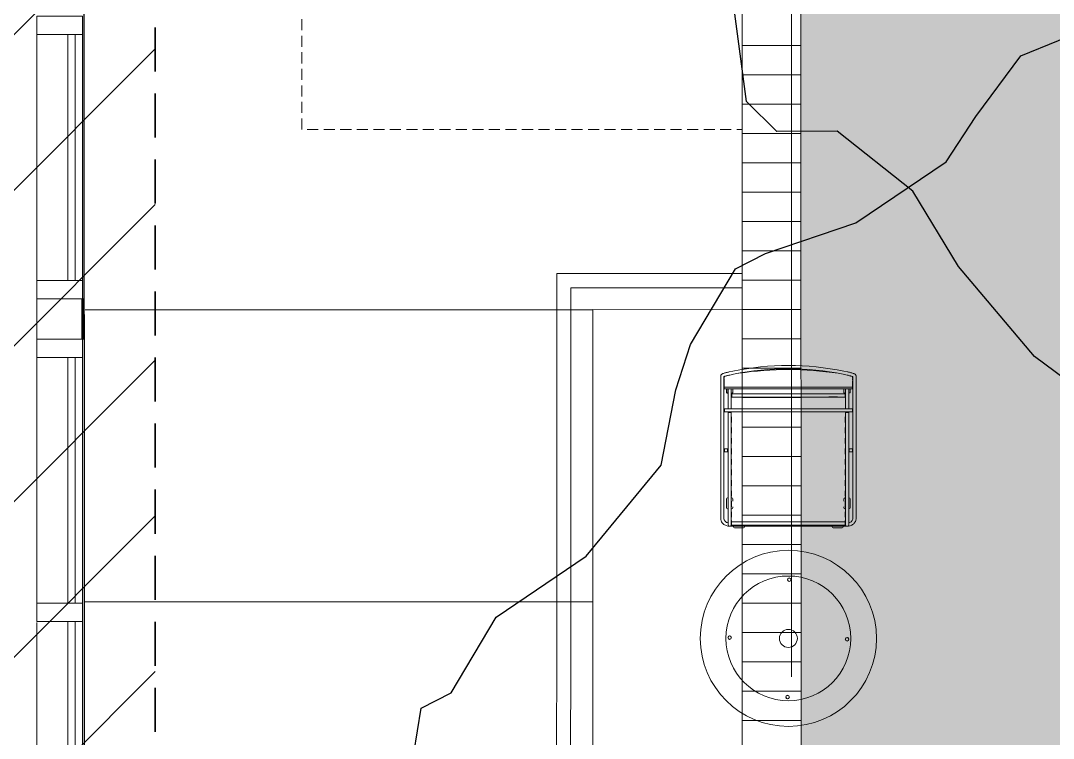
# Model space of a CAD drawing. Header units: inches. Extents: x 3268 to 7018, y 976 to 6708.
# Drawn here: x 6034.4 to 6175.1, y 4582 to 4679.8 of the extents above; entities that cross this region are included whole.
import ezdxf

# ---------------------------------------------------------------- set-up
doc = ezdxf.new("R2010")
doc.units = ezdxf.units.IN
doc.header["$MEASUREMENT"] = 0
for name, pattern in [('IMPORT-DASHED _2_', [8.999999999999996, 5.999999999999998, -2.999999999999999]), ('IMPORT-DASHED2', [4.499999999999999, 2.999999999999999, -1.5]), ('IMPORT-DASHED4', [2.25, 1.5, -0.7499999999999998])]:
    doc.linetypes.add(name, pattern=pattern)
for name, color, linetype, lineweight in [('0-landscaping', 1, 'Continuous', 25), ('A-DETL-GENF', 92, 'Continuous', 9), ('A-GLAZ-CURT', 52, 'Continuous', 9), ('A-GLAZ-CWMG', 51, 'Continuous', 9), ('C-BLDG', 3, 'Continuous', 25), ('C-ESMT-STBK', 4, 'IMPORT-DASHED _2_', 35), ('C-SITE-HRAL', 10, 'Continuous', 15), ('L-DROPOFF STUDIES', 2, 'Continuous', 15), ('L-PVMT-BRCK-HATC', 252, 'Continuous', 15), ('L-PVMT-CONC-HATC', 252, 'Continuous', 15), ('L-SITE-ESMT-SGHT-TRIA', 10, 'IMPORT-DASHED2', 15), ('L-SITE-FURN', 2, 'Continuous', 15), ('L-SITE-STEP', 2, 'Continuous', 15), ('site_dwg', 8, 'Continuous', 9)]:
    doc.layers.add(name, color=color, linetype=linetype, lineweight=lineweight)

# ---------------------------------------------------------------- blocks, each defined once
blk = doc.blocks.new('System Panel - GLA-01 - Insulated Glass - Clear-7885789-Overall Retail Plan Opt 2')
at = {"layer": 'A-GLAZ-CURT'}
for p, q in [((16.74999999999909, -0.9999999999990904), (-16.74999999999909, -0.9999999999990904)), ((-16.74999999999909, -0.9999999999990904), (-16.74999999999909, -1.999999999999545)), ((16.74999999999909, -1.999999999999545), (16.74999999999909, -0.9999999999990904)), ((-16.74999999999909, -1.999999999999545), (16.74999999999909, -1.999999999999545))]:
    blk.add_line(p, q, dxfattribs=at)
blk = doc.blocks.new('Rectangular Mullion - 2_5_ x 6_ rectangular-7829085-Overall Retail Plan Opt 2')
at = {"layer": 'A-GLAZ-CWMG'}
for p, q in [((-1.250000000000909, 3), (1.250000000000909, 3)), ((-1.250000000000909, -2.999999999966936), (-1.250000000000909, 3)), ((1.250000000000909, 3), (1.250000000000909, -2.999999999966936)), ((-1.250000000000909, -3.250000000000454), (-1.250000000000909, -2.999999999966936)), ((1.250000000000909, -3.250000000000454), (-1.250000000000909, -3.250000000000454)), ((1.250000000000909, -2.999999999966936), (1.250000000000909, -3.250000000000454))]:
    blk.add_line(p, q, dxfattribs=at)
blk = doc.blocks.new('System Panel - Slab Edge Cover-9460354-Overall Retail Plan Opt 2')
at = {"layer": 'A-GLAZ-CURT'}
for p, q in [((2.750000000000909, -2.875000000000454), (-2.750000000000909, -2.875000000000454)), ((-2.750000000000909, -2.875000000000454), (-2.750000000000909, -3.124999999999545)), ((-2.750000000000909, -3.124999999999545), (2.750000000000909, -3.124999999999545)), ((2.750000000000909, -3.124999999999545), (2.750000000000909, -2.875000000000454))]:
    blk.add_line(p, q, dxfattribs=at)
blk = doc.blocks.new('Rectangular Mullion - 2_5_ x 6_ rectangular-V109-Overall Retail Plan Opt 2')
at = {"layer": 'A-GLAZ-CWMG'}
for p, q in [((-1.250000000000909, 3), (1.250000000000909, 3)), ((-1.250000000000909, -2.999999999968217), (-1.250000000000909, 3)), ((1.250000000000909, 3), (1.250000000000909, -2.999999999968217)), ((-1.250000000000909, -3.250000000000454), (-1.250000000000909, -2.999999999968217)), ((1.250000000000909, -3.250000000000454), (-1.250000000000909, -3.250000000000454)), ((1.250000000000909, -2.999999999968217), (1.250000000000909, -3.250000000000454))]:
    blk.add_line(p, q, dxfattribs=at)
blk = doc.blocks.new('Rectangular Mullion - 2_5_ x 6_ rectangular-7885454-Overall Retail Plan Opt 2')
at = {"layer": 'A-GLAZ-CWMG'}
for p, q in [((6004.876172864578, 2133.898582565583), (6004.876172864578, 2100.398582565583)), ((6011.126172864578, 2133.898582565583), (6011.126172864578, 2100.398582565583))]:
    blk.add_line(p, q, dxfattribs=at)
blk = doc.blocks.new('Rectangular Mullion - 2_5_ x 6_ rectangular-7882911-Overall Retail Plan Opt 2')
at = {"layer": 'A-GLAZ-CWMG'}
for p, q in [((6004.876172864579, 2617.898582565575), (6004.876172864579, 2612.39858256558)), ((6011.126172864579, 2617.898582565575), (6011.126172864579, 2612.39858256558))]:
    blk.add_line(p, q, dxfattribs=at)
blk = doc.blocks.new('Rectangular Mullion - 2_5_ x 6_ rectangular-7883299-Overall Retail Plan Opt 2')
at = {"layer": 'A-GLAZ-CWMG'}
for p, q in [((6004.876172864578, 2089.898582565581), (6004.876172864579, 2056.398582565581)), ((6011.126172864578, 2089.898582565581), (6011.126172864579, 2056.398582565581))]:
    blk.add_line(p, q, dxfattribs=at)
blk = doc.blocks.new('Rectangular Mullion - 2_5_ x 6_ rectangular-V111-Overall Retail Plan Opt 2')
at = {"layer": 'A-GLAZ-CWMG'}
for p, q in [((6036.625343047516, 4597.780484577503), (6036.625343047516, 4564.398582565585)), ((6042.875343047516, 4597.898582565585), (6042.875343047516, 4564.398582565585))]:
    blk.add_line(p, q, dxfattribs=at)
blk = doc.blocks.new('Rectangular Mullion - 2_5_ x 6_ rectangular-V112-Overall Retail Plan Opt 2')
at = {"layer": 'A-GLAZ-CWMG'}
for p, q in [((-1.250000000000909, 3), (1.250000000000909, 3)), ((-1.250000000000909, -2.999999999968217), (-1.250000000000909, 3)), ((1.250000000000909, 3), (1.250000000000909, -2.999999999968217)), ((-1.250000000000909, -3.247730207722157), (-1.250000000000909, -2.999999999968217)), ((1.250000000000909, -3.250000000000454), (-1.250000000000909, -3.250000000000454)), ((1.250000000000909, -2.999999999968217), (1.250000000000909, -3.199681288455603))]:
    blk.add_line(p, q, dxfattribs=at)
blk = doc.blocks.new('site_dwg_dec1-V212-Overall Retail Plan Opt 2')
at = {"layer": '0-landscaping', "color": 213, "flags": 128}
blk.add_lwpolyline([(-55.46164372381616, 107.1177861229543), (-49.00267481756571, 112.394772213126), (-46.03880041719446, 111.6163731676814), (-38.42578059645847, 114.0545933585916), (-28.62915415534161, 112.7497124130231), (-18.05225993052943, 114.4095335631272), (-12.498209720543, 118.6562997094618), (-8.753996910396095, 120.8426259771252), (-1.140948729643867, 123.2808212633816), (1.822939583016989, 122.5024952453998), (9.80972862737684, 119.1371744186829), (19.60632671145697, 117.8323183823406), (24.38003850845461, 119.1143592194083), (31.0881679889427, 120.5223345599614), (38.04547195947844, 118.0613721970102)], dxfattribs=at)
blk = doc.blocks.new('site_dwg_dec1-V213-Overall Retail Plan Opt 2')
at = {"layer": '0-landscaping', "color": 213, "flags": 128}
blk.add_lwpolyline([(-112.2937946572899, -51.01856319714852), (-113.6970061503296, -44.31078655997907), (-113.4150734304339, -33.60813601533072), (-111.9789908119973, -25.74425305179238), (-113.5068532182984, -17.10199426285316), (-117.6248491627762, -13.48485254158504), (-117.8740236475194, -9.615914829065785), (-111.664257585881, -0.4699661230747551), (-108.9495437625906, 2.620645575183971), (-113.0675397062063, 6.237787295142424), (-116.2805885930347, 10.88512405573647), (-120.5231648285251, 16.43677114294632), (-121.0214998896835, 24.17471959924523), (-115.9658553720864, 36.15941098107077), (-110.91016858537, 48.14415048813907), (-113.0937468457077, 51.88722671996447), (-107.5397389064552, 56.13394474226742)], dxfattribs=at)
blk = doc.blocks.new('site_dwg_Parc Centre Table-12649362-Overall Retail Plan Opt 2')
at = {"layer": 'L-SITE-FURN', "color": 53}
for centre, radius in [((0, 0), 12.00000000000001), ((0, 0), 8.500000000000004), ((0, 0), 8.500000000000004), ((0, 7.999999998137354), 0.2500000000000009), ((0, 7.999999998137354), 0.2265650000000007), ((0, 7.999999998137354), 0.2265650000000007), ((-7.99999999674037, 0), 0.2500000000000009), ((-7.99999999674037, 0), 0.2265650000000008), ((-7.99999999674037, 0), 0.2265650000000008), ((0, 0), 1.225000000000002), ((0, 0), 1.225000000000002), ((8.000000003725289, 0), 0.2500000000000018), ((8.000000003725289, 0), 0.2265650000000008), ((8.000000003725289, 0), 0.2265650000000008), ((0, -8.00000000093132), 0.2500000000000002), ((0, -8.00000000093132), 0.2265650000000007), ((0, -8.00000000093132), 0.2265650000000007)]:
    blk.add_circle(centre, radius, dxfattribs=at)
blk = doc.blocks.new('site_dwg_Parc Centre Chair-12649363-Overall Retail Plan Opt 2')
at = {"layer": 'L-SITE-FURN', "color": 53}
for p, q in [((-5.15210960805416, 144.8600769862532), (2.092509403824806, 144.8600769862532)), ((-98.69507284456994, 100.0222348720108), (-98.69507284457539, 106.8864482268964)), ((-98.62499999999999, 106.8864482045174), (-98.62499999999999, 74.15337688475846)), ((-93.37499999999999, 74.15337686240672), (-93.37499999999999, 106.8864481821656)), ((93.30492715542458, 100.0222348720108), (93.30492715543004, 106.8864482268964)), ((93.37499999999999, 106.8864482045174), (93.37499999999999, 74.15337688475846)), ((98.62500004470347, 74.15337686240672), (98.62500004470347, 106.8864481821656)), ((105.0000000447035, 111.662467494607), (105.0000000447035, 109.5102025195956)), ((-98.94305960828568, 99.52610816809282), (-99.58202134067322, 99.52610816809828)), ((-98.62499999999999, 99.91365724056958), (-98.74374702572821, 99.96986766904591)), ((-98.73736099898814, 99.97681114822625), (-98.69814531505106, 100.0194497331977)), ((-93.26318013668059, 99.9582953006029), (-93.37499999999999, 99.91486450284718)), ((-93.05694039160515, 99.52610816809282), (-92.41779573256825, 99.52610816809828)), ((65.98043887317179, 93.33116814494132), (80.27772948145865, 93.33116814494132)), ((67.12500004470347, 98.7011681422591), (79.12499999999999, 98.7011681422591)), ((67.12499999999999, 98.64116813242434), (79.12499999999999, 98.64116813242434)), ((67.12500004470347, 93.39035830646752), (79.12499999999999, 93.39035830646752)), ((93.05694039170884, 99.52610819044456), (92.41797870402478, 99.52610819044456)), ((93.37500004470347, 99.91365724056958), (93.25625292956828, 99.96986766904591)), ((93.26263900101183, 99.97681114822625), (93.30185464024542, 100.0194497331977)), ((98.73681986331938, 99.9582953006029), (98.62500004470347, 99.91486450284718)), ((98.94305965309285, 99.52610816809282), (99.58220426744263, 99.52610816809828)), ((-98.94305960828568, -71.4738918319017), (-99.58220422263001, -71.4738918319017)), ((-93.28729726374148, -71.88685204088686), (-93.37500004470347, -71.86048860847949)), ((-92.41797865922307, -71.47389178720367), (-93.05694034690713, -71.47389178720367)), ((93.05694034701081, -71.47389183190715), (92.41779577737542, -71.47389183190715)), ((98.71270278096198, -71.88685204088686), (98.62500004470347, -71.86048863083123)), ((99.58202129607888, -71.4738918319017), (98.94305960839482, -71.47389183190715)), ((-98.94305960829114, -89.4738918319017), (-99.5820212959752, -89.4738918319017)), ((-98.73736095428465, -89.02318882942198), (-98.69814531505106, -88.9805502668023)), ((-93.26318013668059, -89.04170467704533), (-93.37499999999999, -89.08513549715279)), ((-93.05694034690713, -89.47389180954995), (-92.41779573256825, -89.47389180954995)), ((93.05694034701081, -89.4738918319017), (92.41797865932129, -89.47389183190715)), ((93.37499999999999, -89.0863427594304), (93.25625292956828, -89.03013233095406)), ((93.26263904571532, -89.02318882942198), (93.3018546849489, -88.9805502668023)), ((98.73681986331938, -89.04170467704533), (98.62499999999999, -89.08513549715279)), ((98.94305960838936, -89.47389180954995), (99.5822042227337, -89.47389180955541)), ((-92.9999999552965, -112.7088918238878), (-93.37500004470347, -112.7088918238878)), ((-92.99999999999999, -108.7986343055963), (-92.99999999999999, -110.5939706414938)), ((-72.0757029801607, -118.0712527781725), (-72.11834152042864, -118.0320371612906)), ((-72.01254902780055, -117.9588918238878), (-72.06875950098036, -118.0776388719678)), ((89.17429701983927, -118.0712528005242), (89.13165843486784, -118.0320371612906)), ((89.23745092749594, -117.9588918015361), (89.18124054372309, -118.0776388719678)), ((92.99999999999999, -108.7986343055963), (92.99999999999999, -110.5939706414938)), ((93.37500004470347, -112.7088918238878), (93.00000004470347, -112.7088918238878)), ((-89.62499999993996, -118.2769514545525), (-89.62499999994542, -118.9160960465342)), ((-71.62499999994542, -118.2769514545525), (-71.62499999994542, -118.9159131422366)), ((71.62500000005456, -118.2769514321953), (71.62500000005456, -118.9160960465397)), ((89.62500000005456, -118.2769514545525), (89.6250000000491, -118.9159131422311))]:
    blk.add_line(p, q, dxfattribs=at)
at = {"layer": 'L-SITE-FURN', "color": 53, "flags": 128}
for points in [[(-90.77290821075438, 135.6949124112725), (-96.91598054766654, 134.441541776061), (-97.62540552020072, 134.293740324676), (-98.96581909060477, 133.9975902736187), (-100.2815961241722, 133.68454901129), (-101.5584086626768, 133.3578752204776), (-102.7832608669996, 133.0206164494157), (-103.9443821758032, 132.6755243763327), (-105.031822130084, 132.3247087597847), (-106.0383843630552, 131.9689694568515), (-106.9613782614469, 131.6063085794449), (-107.8066007047891, 131.2279690951109), (-108.5996329039335, 130.8049394935369), (-109.2361529767513, 130.3756743147969), (-109.6307946592569, 130.0335115492344), (-109.9775705784559, 129.6441143229603), (-110.2702798247337, 129.1915848702192), (-110.4907820820808, 128.6668947413563), (-110.6099520921707, 128.0887343287468), (-110.625, 127.7944520786404), (-110.625, 126.8913959339261), (-110.625, -100.1555052325129), (-110.625, -105.2819801643491), (-110.5979951173067, -106.0539769381285), (-110.4342324882746, -107.3279463797808), (-110.1241589337587, -108.5789549276233), (-109.671241119504, -109.7949756905436), (-109.0798653960228, -110.9646636620164), (-108.3554540276527, -112.0769045501947), (-107.5046180337667, -113.1208061054349), (-106.5353038161993, -114.0857949480414), (-105.4568725973368, -114.9618038535118), (-104.2800748050213, -115.7395071163773), (-103.0169190913439, -116.4105496555567), (-101.6804651767015, -116.9677272588014), (-100.2845858037472, -117.4050975590944), (-98.84373584389685, -117.7180253639817), (-97.37275207042693, -117.9031810238957), (-95.99999999999999, -117.9588918238878), (95.99999999999999, -117.9588918238878), (96.83152838051318, -117.9384794086218), (98.31162124872206, -117.800260797143), (99.76960632205008, -117.5324468538165), (101.1900523155928, -117.1372865438461), (102.5581654161215, -116.618254892528), (103.8594558387995, -115.9801257401705), (105.079873457551, -115.2290366068482), (106.2059940397739, -114.3725502714515), (107.2252615839243, -113.4196849912405), (108.126282736659, -112.3808754757047), (108.8991392701864, -111.2678312882781), (109.5356658250093, -110.0932796001434), (110.0296290367842, -108.8706131950021), (110.3767636120319, -107.6135022640228), (110.5746630728245, -106.3355427011847), (110.625, -105.2819801643491), (110.625, -100.1555052101612), (110.625, 126.8913959339261), (110.625, 127.794452033937), (110.555055052042, 128.42689602077), (110.3836531788111, 128.9559211581945), (110.1397262960672, 129.4138657897711), (109.8445484787226, 129.8068649545312), (109.5015605092049, 130.1546652317047), (109.0853602588177, 130.4881428703665), (108.5178877115249, 130.8529877141118), (107.6336692124605, 131.3101347237825), (106.7893343567848, 131.6772288233041), (105.7856624275446, 132.0616309270262), (104.7213581353426, 132.4279967620969), (103.5898555219173, 132.7838106751442), (102.3942131996155, 133.1304897889495), (101.1427309513092, 133.4668527692556), (99.84646068513392, 133.7906147092581), (98.5180865228176, 134.099001891911), (97.24291299283503, 134.3741891160607), (96.91598054766654, 134.4415417537093), (90.77290821075438, 135.6949124112725)], [(-89.7233734577894, 130.5508890375495), (-95.86644574999808, 129.2975183576345), (-97.15536260604857, 129.0237716808915), (-98.40060125291346, 128.7383818700909), (-99.60634897649287, 128.4411700218916), (-100.7545000612736, 128.136981010437), (-101.8271318525076, 127.8311853781342), (-102.8065751194954, 127.5298225879669), (-103.6756195127964, 127.2398109063506), (-104.4181503206491, 126.9691722169518), (-105.0207438021898, 126.727079719305), (-105.4756573587656, 126.523363173008), (-105.7844910621643, 126.3672379106283), (-105.9598506242037, 126.2658505663276), (-106.0178630501032, 126.228071808815), (-106.0224640667438, 126.2241754308343)], [(-105.1528818905353, 126.6679064556956), (-105.0000000447035, 125.8977051749825), (-105.0000000447035, 124.6286621466279), (-105.375, 126.5178685113788)], [(-98.6249999552965, -112.3985994681716), (-98.86105611920355, -112.3507544249296), (-99.94338691234587, -112.0128419324756), (-100.9616946280002, -111.5727264806628), (-101.9005755186081, -111.0389902889728), (-102.7465601116419, -110.4215858951211), (-103.4883688688278, -109.7312699854374), (-104.1169538944959, -108.9789018854499), (-104.6252125203609, -108.1746968328953), (-105.0072815269232, -107.3276662006974), (-105.2574798613787, -106.4456964209676), (-105.3693927526474, -105.5368741750717), (-105.375, -105.2819801643491), (-105.375, -100.1555052325129), (-105.375, 126.6367470547557)], [(-105.2786941677332, 125.1379868611693), (-105.2786941677332, 123.5285604447126), (-105, 121.3318760097027), (-105, 122.9413024485111), (-105.2786941677332, 125.1379868611693), (-105.1053218543529, 125.1592614948749)], [(-105.1539507955313, 121.4348114132881), (-105.1539507955313, 119.4870695248246), (-105, 117.2955396920442), (-105, 119.2432815805077), (-105.1539507955313, 121.4348114132881), (-105.0142454355955, 121.4441595599055)], [(89.7233734577894, 130.5508890375495), (95.86644583940505, 129.2975183576345), (96.53336034715174, 129.1585735827684), (97.79303392767905, 128.8802593722939), (99.02480962872504, 128.587197907269), (100.2102909833193, 128.2839140519499), (101.3319184631109, 127.9752041772008), (102.3724771142006, 127.6663203164935), (103.3150615096092, 127.3631313443184), (104.1429642140865, 127.0724413096905), (104.8395122587681, 126.8025897592306), (105.3880303502083, 126.5645377412438), (105.7353404313326, 126.3935438767075), (105.9417048543691, 126.2771071046591), (106.0209283232689, 126.2253011092543), (106.0150128901005, 126.2303370013833)], [(105.375, 126.6064691618085), (105.375, -100.1555052325129), (105.375, -105.2819801643491), (105.3608205020428, -105.6872313916683), (105.2209383398294, -106.6131886616349), (104.9326789677143, -107.5213785097003), (104.5025500506163, -108.3923873528838), (103.9400898814201, -109.2112972363829), (103.2557150870561, -109.9664354100823), (102.460274040699, -110.6476757749915), (101.5654963105917, -111.2455129623413), (100.5844651311636, -111.7509766593575), (99.53182411193846, -112.1559558436274), (98.62499999999999, -112.3995553180575)], [(105.1526413410902, 126.6666944995522), (105, 125.8977051749825), (105, 124.6286621242761), (105.375, 126.5178685337305)], [(105.2786942124367, 125.1379869058728), (105.2786942124367, 123.5285604447126), (105.0000000447035, 121.3318760097027), (105.0000000447035, 122.9413024485111), (105.2786942124367, 125.1379869058728), (105.1053218543529, 125.1592614948749)], [(105.1539508402347, 121.4348114132881), (105.1539508402347, 119.4870695248246), (105, 117.295539714396), (105, 119.2432815805077), (105.1539508402347, 121.4348114132881), (105.014245480299, 121.4441595599055)], [(-104.9999999552965, 109.5102024972439), (-104.9999999552965, 106.8864482045174), (105, 106.8864482045174), (105, 109.5102025195956), (-104.9999999552965, 109.5102025195956), (-104.9999999552965, 111.6624675169587)], [(-101.1273621171713, 106.8864482268691), (-101.1273621171713, 101.0261081904173), (-101.1128357201815, 101.0261081904173)], [(-93.30492711067198, 106.8864482045174), (-93.30492711067198, 100.0223179534078), (-93.27454908192156, 99.97627249360083)], [(-90.88716427981852, 101.0261081904173), (-90.8726378828287, 101.0261081904173), (-90.8726378828287, 106.8864482045174)], [(90.8726378828287, 106.8864482268691), (90.8726378828287, 101.0261081904173), (90.887164324522, 101.0261081904173)], [(98.69507293403147, 106.8864482045174), (98.69507293403147, 100.0223179534078), (98.72545096278189, 99.97627249360083)], [(101.1128357648849, 101.026108212769), (101.1273621171713, 101.026108212769), (101.1273621171713, 106.8864482045174)], [(105, 112.4805505648255), (105.0612914711237, 114.6559335887432), (105.0612914711237, 116.9422218203544), (105.0000000447035, 114.7668388411403), (105.0000000447035, 112.4805505648255)], [(-99.58202134067322, 99.52610819044456), (-99.60030193621422, 99.526215098831), (-99.61808972055222, 99.52654107662782)], [(-98.62499999994542, 99.52610819045002), (-98.94305960828568, 99.52610819044456), (-98.93648721272801, 99.8146515414446), (-98.93118417257027, 100.0474669486557), (-98.89414197201584, 100.0464817062293), (-98.83367116743828, 100.0434581637655), (-98.7777718305042, 100.0389567464863), (-98.73293553287293, 100.0334674269234), (-98.70432592923497, 100.027593277422), (-98.69509412343358, 100.0219812915056)], [(-93.06881582736968, 100.0474669709802), (-93.06351278722285, 99.81465154141186), (-93.05694039165972, 99.52610816806553), (-93.37499999999999, 99.52610816806553)], [(80.2842925339937, 93.39116813242434), (92.62499999999999, 93.39116813242434), (92.62499999999999, 93.83476209640502), (92.62499999999999, 98.64116815477608), (-92.62499999999999, 98.64116815477608), (-92.62499999999999, 93.83476209640502), (-92.62499999999999, 93.39116815477608), (65.96570742130278, 93.39116815477608)], [(-92.4177957325628, 99.52610819044456), (-92.39969806367115, 99.52621509882555), (-92.38191023463513, 99.52654107662782)], [(65.9848535209894, 93.39554024487732), (66.21289944648741, 93.40234395861624), (66.62631310522555, 93.43257542699574), (67.12499999999999, 93.44903560727833), (79.12499999999999, 93.44903560727833)], [(92.41797870402478, 99.52610819044456), (92.39969806378029, 99.5262150764738), (92.3819102794423, 99.52654107662782)], [(93.3750000000491, 99.52610819045002), (93.05694039170884, 99.52610819044456), (93.06351278727742, 99.81465154143915), (93.06881582742425, 100.0474669486612), (93.10585802798413, 100.0464817062293), (93.16632883255623, 100.0434581637655), (93.22222816949578, 100.0389567464863), (93.26706446712159, 100.0334674269234), (93.29567411547394, 100.0275932774275), (93.3049058765664, 100.0219812915056)], [(98.9311841726303, 100.0474669262767), (98.93648725748061, 99.81465154141186), (98.94305965304373, 99.52610816806553), (98.62499999999999, 99.52610816806553)], [(99.58220426743172, 99.52610819044456), (99.60030193632336, 99.526215098831), (99.61808972066136, 99.52654107662782)], [(-98.62499999999999, 68.90337688475846), (-98.62499999999999, 68.17439402639864), (-98.62499999999999, -99.47116796672343), (-98.62499999999999, -115.3338918238878)], [(-98.62499999999999, 68.17439402639864), (-98.53555530309676, 68.21346965432166), (-98.27331666648386, 68.24988236278294), (-97.85615529119967, 68.28115066140889), (-97.31249999999999, 68.30514366924761), (-96.67939996719359, 68.3202262893319), (-95.9999999552965, 68.32537069916724), (-95.3205999881029, 68.3202262893319), (-94.68749999999999, 68.30514366924761), (-94.14384466409682, 68.28115063905715), (-93.72668328881262, 68.24988236278294), (-93.46444465219973, 68.2134696766734), (-93.37499999999999, 68.17439404875039)], [(-93.37499999999999, -115.3338918238878), (-93.37499999999999, -99.47116796672343), (-93.37499999999999, 68.17439404875039), (-93.37499999999999, 68.90337688475846)], [(93.37499999999999, 68.90337688475846), (93.37499999999999, 68.17439402639864), (93.37499999999999, -99.47116796672343), (93.37499999999999, -115.3338918238878)], [(93.37499999999999, 68.17439402639864), (93.46444469690321, 68.21346965432166), (93.7266833335161, 68.24988236278294), (94.1438447088003, 68.28115066140889), (94.68749999999999, 68.30514364689587), (95.32060003280638, 68.3202262893319), (95.99999999999999, 68.32537069916724), (96.67940001189707, 68.3202262893319), (97.31249999999999, 68.30514366924761), (97.85615529119967, 68.28115063905715), (98.27331666648386, 68.24988236278294), (98.53555530309676, 68.2134696766734), (98.62499999999999, 68.17439404875039)], [(98.62500004470347, -115.3338918238878), (98.62500004470347, -99.47116796672343), (98.62500004470347, 68.17439404875039), (98.62500004470347, 68.90337686240672)], [(-92.99999999999999, 60.77884586155414), (-92.99999999999999, 51.79374405741691), (-92.99999999999999, 51.6643354743719)], [(92.99999999999999, 60.77884588390588), (92.99999999999999, 51.79374403506517), (92.99999999999999, 51.66433545202016)], [(-92.99999999999999, 43.55740070343017), (-92.99999999999999, 34.5722988769412), (-92.99999999999999, 34.44289031624793)], [(92.99999999999999, 43.55740070343017), (92.99999999999999, 34.57229889929294), (92.99999999999999, 34.44289031624793)], [(-92.99999999999999, 26.33595556765794), (-92.99999999999999, 17.35085374116897), (-92.99999999999999, 17.22144515812397)], [(92.99999999999999, 26.33595556765794), (92.99999999999999, 17.35085371881723), (92.99999999999999, 17.22144515812397)], [(-92.99999999999999, 9.114510409533976), (-92.99999999999999, 0.1294085830450058), (-92.99999999999999, 0)], [(92.99999999999999, 9.114510409533976), (92.99999999999999, 0.1294085830450058), (92.99999999999999, -2.235174179077148e-08)], [(104.6100000143051, 3.641908206045627), (104.6100000143051, 8.891908206045626), (99.3600000143051, 8.891908206045626), (99.3600000143051, 3.641908183693885), (104.6100000143051, 3.641908183693885)], [(-92.9999999552965, -8.106934770941733), (-92.9999999552965, -17.09203657507896), (-92.9999999552965, -17.22144518047571)], [(93.00000004470347, -8.10693474858999), (93.00000004470347, -17.09203657507896), (93.00000004470347, -17.22144513577222)], [(-92.99999999999999, -25.32837990671396), (-92.99999999999999, -34.31348173320293), (-92.99999999999999, -34.44289031624793)], [(92.99999999999999, -25.32837990671396), (92.99999999999999, -34.31348175555467), (92.99999999999999, -34.44289031624793)], [(-92.99999999999999, -42.54982506483793), (-92.99999999999999, -51.53492686897516), (-92.99999999999999, -51.6643354743719)], [(93.00000004470347, -42.54982506483793), (93.00000004470347, -51.5349268913269), (93.00000004470347, -51.6643354743719)], [(-92.99999999999999, -59.7712702229619), (-92.99999999999999, -68.75637204945086), (-92.99999999999999, -68.88578061014412)], [(92.99999999999999, -59.7712702229619), (92.99999999999999, -68.75637204945086), (92.99999999999999, -68.88578061014412)], [(-101.1128357201815, -72.9738918095827), (-101.1273620724678, -72.9738918095827), (-101.1273620724678, -87.97389178723095), (-101.1128357201815, -87.97389178723095)], [(-99.58220422262455, -71.47389180954995), (-99.60030189151074, -71.4739987179364), (-99.61808972055222, -71.47432471809041)], [(-98.9311841726303, -71.99525056779383), (-98.93648721277712, -71.76243518292902), (-98.94305960834025, -71.47389183193444), (-98.6249999552965, -71.47389183193444)], [(-98.69507288927342, -88.97776510563197), (-98.69507288927888, -71.97011505064619), (-98.74199491733815, -71.93608356264484), (-98.72644945974751, -71.92440294471088)], [(-93.06881582736968, -71.99525056779383), (-93.06351274251936, -71.76243518292902), (-93.05694034695624, -71.4738918095827), (-93.3749999552965, -71.4738918095827)], [(-93.29389603435992, -71.9232884198427), (-93.3049270659685, -71.97010157257317), (-93.3049270659685, -88.97768202424048), (-93.27454903721808, -89.02372752875088)], [(-92.99999999999999, -76.99271538108586), (-92.99999999999999, -85.97781720757483), (-92.99999999999999, -86.10722579061984)], [(-92.38191027933861, -71.47432471808496), (-92.39969810837464, -71.47399874028814), (-92.41797865922307, -71.47389178720367)], [(-90.8726378828287, -76.99271538108586), (-90.8726378828287, -72.97389178723095), (-90.88716427981852, -72.97389178723095)], [(90.887164324522, -72.9738918095827), (90.8726378828287, -72.9738918095827), (90.8726378828287, -76.99271538108586)], [(92.41779577737542, -71.47389183190715), (92.39969806378575, -71.47399874028268), (92.3819102794423, -71.47432471808496)], [(92.99999999999999, -76.99271538108586), (92.99999999999999, -85.97781720757483), (92.99999999999999, -86.1072257682681)], [(93.06881582736968, -71.99525056779383), (93.06351278722285, -71.76243518292902), (93.05694034695624, -71.47389183193444), (93.37500004470347, -71.47389183193444)], [(93.3049271107211, -88.97776510563197), (93.30492711072655, -71.97011505064619), (93.25800512736531, -71.93608356264484), (93.27355049555989, -71.92440294471633)], [(98.93118421733378, -71.99525056779383), (98.93648721277712, -71.76243518292902), (98.94305960834025, -71.4738918095827), (98.62500004470347, -71.4738918095827)], [(98.70610401034354, -71.9232884198427), (98.69507288932799, -71.97010159492491), (98.69507288932799, -88.97768204659222), (98.72545096278189, -89.02372752875088)], [(99.6180897206559, -71.47432474044216), (99.6003019363179, -71.47399874028814), (99.58202129607888, -71.4738918319017)], [(101.1128357201815, -87.97389183193444), (101.1273621171713, -87.97389183193444), (101.1273621171713, -72.97389178723095), (101.1128357201815, -72.97389178723095)], [(-99.5820212959752, -89.47389178720367), (-99.60030189151074, -89.47378490116897), (-99.61808972055222, -89.47345890102041)], [(-98.62499999995087, -89.47389180955541), (-98.94305960829114, -89.47389180955541), (-98.93648721272255, -89.18534843620908), (-98.93118417257573, -88.95253305134428), (-98.89414197201584, -88.95351827141893), (-98.83367116744374, -88.95654181388271), (-98.77777178580617, -88.9610432535137), (-98.73293553287839, -88.9665325730766), (-98.70432588453149, -88.97240670022073), (-98.6950941681316, -88.97801870849979)], [(-93.06881582736968, -88.95253305137156), (-93.06351274251936, -89.18534845858811), (-93.05694034695624, -89.4738918095827), (-93.37499999999999, -89.4738918095827)], [(-92.99999999999999, -94.21416053920983), (-92.99999999999999, -103.1992623656988), (-92.99999999999999, -103.3286709263921)], [(-92.41779573256825, -89.47389180954995), (-92.39969806367661, -89.47378490117443), (-92.38191023464059, -89.47345892337215)], [(-90.88716423511504, -87.97389183193444), (-90.8726378828287, -87.97389183193444), (-90.8726378828287, -86.1072257682681)], [(90.8726378828287, -86.1072257682681), (90.8726378828287, -87.97389183193444), (90.88716427981852, -87.97389183193444)], [(92.41797865932129, -89.47389183190715), (92.39969810848378, -89.47378490117443), (92.38191027944775, -89.47345890102041)], [(92.99999999999999, -94.21416053920983), (92.99999999999999, -103.1992623656988), (92.99999999999999, -103.3286709263921)], [(93.37500004475804, -89.47389180955541), (93.05694034701081, -89.47389180954995), (93.06351274256848, -89.18534843620908), (93.06881582741879, -88.95253305134428), (93.10585798328064, -88.95351827141347), (93.16632883256169, -88.95654181387725), (93.22222816949578, -88.9610432535137), (93.26706446712704, -88.9665325730766), (93.29567407077046, -88.97240670022619), (93.30490583186291, -88.97801868614805)], [(98.9311841726303, -88.95253305137156), (98.93648721277712, -89.18534845858811), (98.94305960834025, -89.4738918095827), (98.62500004470347, -89.4738918095827)], [(99.5822042227337, -89.47389180955541), (99.60030189161442, -89.47378490117443), (99.6180897206559, -89.47345892336669)], [(-89.10364124178885, -118.2650759965181), (-89.33645662665366, -118.2703790366649), (-89.62499999999999, -118.2769514545798), (-89.62499999999999, -117.9588918238878)], [(-72.12112672621514, -118.0289647131885), (-89.12877675885464, -118.0289647131831), (-89.16280826920773, -118.0758866965498), (-89.17448888714169, -118.0603413283552)], [(-71.6250000446489, -117.9588918015088), (-71.6250000446489, -118.2769514545525), (-71.9135433285828, -118.2703790589894), (-72.14635880286004, -118.2650759964854), (-72.14537353808736, -118.2280338182772), (-72.14234997327183, -118.1675629913534), (-72.13784855598713, -118.1116636544193), (-72.13235923642968, -118.066827356788), (-72.12648506457116, -118.0382177307929), (-72.12087312335824, -118.0289859920467)], [(72.1463588029146, -118.2650759965181), (71.91354337334631, -118.2703790590167), (71.62499999999999, -118.2769514322281), (71.62499999999999, -117.9588918238878)], [(72.07551111285828, -118.0603413283552), (72.08719177549573, -118.0758866965498), (72.11834152047776, -118.0320371389116), (89.12887327377938, -118.0320371389061)], [(89.12912692135613, -118.0289859920467), (89.12351489072533, -118.0382177307929), (89.11764076357575, -118.0668273791343), (89.11215144401284, -118.111663676771), (89.10764998203011, -118.1675629690017), (89.10462646191807, -118.2280337735683), (89.1036412865469, -118.2650760188426), (89.33645662670277, -118.2703790366377), (89.62500000005456, -118.2769514545525), (89.6250000000491, -117.9588918238605)], [(-89.62499999994542, -118.9160960465342), (-89.62489306921269, -118.9341937377721), (-89.62456709141587, -118.9519815444619)], [(-88.12499999999999, -120.4467275217175), (-88.12499999999999, -120.4612539410591), (-73.12499999999999, -120.4612539410591), (-73.12499999999999, -120.4467275217175)], [(-71.62499999994542, -118.9159131422366), (-71.62510693067814, -118.9341937377776), (-71.62543290848588, -118.9519815668191)], [(71.62500004475258, -118.9160960465342), (71.62510693078183, -118.9341937377776), (71.6254329085841, -118.9519815444673)], [(73.12500004470347, -120.4467275217175), (73.12500004470347, -120.4612539410591), (88.12499999999999, -120.4612539410591), (88.12499999999999, -120.4467275440693)], [(89.6250000000491, -118.9159131422311), (89.62489306931637, -118.9341937154258), (89.62456709151955, -118.9519815444673)]]:
    blk.add_lwpolyline(points, dxfattribs=at)
for points in [[(-105.0612914711237, 114.6559335663915), (-105, 112.4805505871773), (-105, 114.7668388411403), (-105.0612914711237, 116.9422218203544)], [(104.6250000447035, 68.90337688475846), (104.6250000447035, 74.15337688475846), (-104.625, 74.15337688475846), (-104.625, 68.90337688475846)], [(-99.3600000143051, 3.641908183693885), (-99.3600000143051, 8.891908183693884), (-104.6100000143051, 8.891908183693884), (-104.6100000143051, 3.641908183693885)], [(93.00000004470347, -116.0187544003129), (93.00000004470347, -110.5939706414938), (-92.9999999552965, -110.5939706414938), (-92.9999999552965, -116.0187544003129)]]:
    blk.add_lwpolyline(points, close=True, dxfattribs=at)
at = {"layer": 'L-SITE-FURN', "color": 53}
for centre, radius, start, end in [((0, -309.2295132279395), 454.0897107672926, 78.4688402691743, 101.531159694192), ((4.470348358154296e-08, -309.2294307053089), 448.8396299040457, 78.46884544236396, 101.531154557636), ((-2.820789813995361e-05, -413.986047886312), 552.2285268878792, 81.50895585287802, 98.42182215086625), ((-99.60001297295092, 101.0390935465693), 1.512878487691319, 180.4917886857532, 269.989056738435), ((-99.54299555718897, 101.0243585184216), 1.499698701978213, 179.9331543286035, 267.1298367828626), ((-93.11782054603098, 99.40495967119931), 0.6443734013667467, 85.63843134259743, 106.6495027717517), ((-92.3984945565462, 101.0375884696841), 1.511373856719696, 269.9543737267632, 359.56478090988), ((-92.457004442811, 101.0243585184216), 1.499698701983068, 272.8701631283136, 0.06684565360955659), ((66.40522603690623, 98.8965696170926), 5.55305661051406, 262.4883124783293, 277.4474965844498), ((66.81721687316893, 93.72848682850598), 4.982197312627298, 86.45820757647644, 99.58243239901385), ((79.44289608299731, 94.13531854748724), 4.576902952133486, 79.89101692512563, 93.98277636692633), ((79.49106489121912, 89.01849371194838), 4.445638867839188, 80.06250154827138, 94.7232232825234), ((79.84101618826388, 99.9614828377962), 6.610019421239008, 263.7813555604127, 276.2831160545116), ((92.39998707175253, 101.0390935465693), 1.512878486939317, 180.4917886057145, 269.989056738435), ((92.45700448751448, 101.0243585184216), 1.499698701978213, 179.9331543286035, 267.1298367828632), ((98.88217945396899, 99.40495967119931), 0.6443734013684133, 85.6384313425986, 106.6495027717511), ((99.60150548815726, 101.0375884696841), 1.511373856719681, 269.9543737267632, 359.56478090988), ((99.54299555718897, 101.0243585184216), 1.499698701980392, 272.8701631283133, 0.06684565360967626), ((-99.60150544345377, -72.98537211120127), 1.511373855967898, 89.9543737267635, 179.5647809098804), ((-99.54299555718897, -72.9721421599388), 1.49969870198284, 92.87016312831388, 180.0668456536092), ((-98.90497863292693, -71.14105689525603), 0.8545955637802443, 268.2427905895108, 284.0421402390015), ((-93.11782054603098, -71.35274329036473), 0.6443734013737976, 253.350497172028, 274.3615686396673), ((-92.39998707175253, -72.9868771880865), 1.512878488443172, 0.4917886857529703, 89.9890567384349), ((-92.457004442811, -72.9721421599388), 1.499698701977787, 359.9331543286032, 87.12983678286325), ((92.39849451184271, -72.98537211120127), 1.511373855216513, 89.95437372676345, 179.5647809098801), ((92.457004442811, -72.9721421599388), 1.499698701980306, 92.87016312831328, 180.0668456536093), ((93.09502136707304, -71.14105689525603), 0.8545955637794054, 268.2427905895109, 284.0421402390029), ((98.88217945396899, -71.35274329036473), 0.6443734013749574, 253.3504971720273, 274.361568639667), ((99.60001297295092, -72.9868771880865), 1.512878488443158, 0.4917886857529703, 89.98905673843544), ((99.54299555718897, -72.9721421599388), 1.499698701980217, 359.9331543286032, 87.12983678286355), ((-99.60001292824744, -87.9609064310789), 1.51287848769139, 180.4917886857532, 269.989056738435), ((-99.54299555718897, -87.97564148157834), 1.499698701977744, 179.9331543286035, 267.1298367828628), ((-93.11782054603098, -89.5950403511524), 0.6443734013576818, 85.63843134259805, 106.6495027717517), ((-92.3984945565462, -87.96241153031586), 1.511373856720037, 269.9543737267632, 359.56478090988), ((-92.457004442811, -87.97564148157834), 1.499698701982769, 272.8701631283137, 0.06684565360957052), ((92.39998707175253, -87.9609064310789), 1.512878486939317, 180.491788605715, 269.989056738435), ((92.457004442811, -87.97564148157834), 1.499698701977744, 179.9331543286035, 267.1298367828628), ((98.88217945396899, -89.5950403511524), 0.6443734013588502, 85.63843134259838, 106.6495027717522), ((99.60150548815726, -87.96241150796412), 1.511373856719866, 269.9543737267632, 359.56478090988), ((99.54299555718897, -87.97564148157834), 1.499698701980194, 272.8701631283137, 0.06684565360968389), ((-95.99999999999999, -115.3338918238878), 2.625000000000043, 180.0000000355735, 0), ((-89.95783491432665, -118.2388704568148), 0.85459556369123, 358.242790598673, 14.0421402670435), ((71.29216508567332, -118.2388704121113), 0.8545955636621128, 358.2427905986731, 14.04214026704255), ((95.99999999999999, -115.3338918238878), 2.625000000000085, 180.0000000355735, 0), ((-88.11351969838141, -118.9353972896933), 1.511373856719653, 179.9543737267711, 269.5647808387338), ((-88.12674964964388, -118.8768873587251), 1.499698701979965, 182.870163128313, 270.0668456536202), ((-73.13798537850379, -118.933904774487), 1.512878488443051, 270.4917887657909, 359.989056729542), ((-73.1232503056526, -118.8768873587251), 1.499698701975527, 269.9331543285927, 357.1298368716865), ((73.13648030161856, -118.9353972896933), 1.511373856719425, 179.9543737267711, 269.5647808387342), ((73.12325035035609, -118.8768873810768), 1.499698701980136, 182.8701631283138, 270.0668456536202), ((88.1120145767927, -118.933904774487), 1.512878488443051, 270.4917887657915, 359.989056729542), ((88.12674969434737, -118.8768873810768), 1.499698701975371, 269.9331543285932, 357.1298368716861)]:
    blk.add_arc(centre, radius, start, end, dxfattribs=at)
for centre, major_axis, ratio, start_param, end_param in [((-98.87507289648055, 100.0325036868453), (0.1800000000000537, 0), 0.08748866352632668, 1.887808886359502, 2.664986530857012), ((-93.12492710351943, 100.0325036868453), (0.1800000000000882, 0), 0.08748866352627552, 0.4766061227329479, 1.25378376723009), ((93.12492710351943, 100.0325036868453), (0.1800000000000134, 0), 0.08748866352634627, 1.887808886359343, 2.66498653085703), ((98.87507289648055, 100.0325036868453), (0.1799999999999925, 0), 0.08748866352632204, 0.4766061227329122, 1.253783767230082), ((-98.87507289648055, -71.98028735071419), (0.1800000000000536, 0), 0.0874886635253937, 3.618198776308566, 4.395376420819843), ((-93.12492710351943, -71.98028732836245), (0.1800000000000843, 0), 0.08748866352541283, 5.029401539950264, 5.806579184461035), ((93.12492714822291, -71.98028735071419), (0.1800000000000088, 0), 0.08748866352541548, 3.618198776308537, 4.395376420819769), ((98.87507289648055, -71.98028730601071), (0.17999999999999, 0), 0.08748866352545866, 5.029401539950195, 5.806579184461103), ((-98.87507289648055, -88.96749629080294), (0.1800000000000418, 0), 0.08748866352635588, 1.887808886362882, 2.664986530857147), ((-93.12492714822291, -88.96749631315468), (0.1800000000000882, 0), 0.08748866352631172, 0.476606122733581, 1.25378376722661), ((93.12492714822291, -88.96749629080294), (0.1800000000000015, 0), 0.08748866352637547, 1.887808886362724, 2.664986530857166), ((98.87507289648055, -88.96749631315468), (0.1799999999999925, 0), 0.08748866352639217, 0.4766061227325854, 1.253783767226563), ((-89.11860448122023, -118.2089646980166), (0, 0.1799999999998436), 0.08748866352621101, 3.618198776316555, 4.395376420819103), ((-72.13139547407626, -118.2089646980166), (0, 0.1799999999998229), 0.08748866352601341, 1.887808886361475, 2.66498653086476), ((72.13139551877974, -118.2089647203684), (0, 0.1799999999998404), 0.08748866352642531, 3.61819877631745, 4.395376420816689), ((89.11860448122023, -118.2089647203684), (0, 0.1799999999998229), 0.08748866352601341, 1.887808886361475, 2.66498653086476)]:
    blk.add_ellipse(centre, major_axis=major_axis, ratio=ratio, start_param=start_param, end_param=end_param, dxfattribs=at)
blk = doc.blocks.new('site_dwg_b2-12649368-Overall Retail Plan Opt 2')
at = {"layer": 'L-PVMT-BRCK-HATC', "color": 53}
blk.add_line((0, 0), (0, 7.990953347180038), dxfattribs=at)
blk = doc.blocks.new('site_dwg-12440225-Overall Retail Plan Opt 2')
at = {"layer": 'C-ESMT-STBK'}
h = blk.add_hatch(dxfattribs=at)
h.set_pattern_fill('FP_236', color=43, style=0, pattern_type=2)
h.set_pattern_definition([(41.19300000000002, (24349227.445, 9821790.73), (-9.878962955707756, 11.2874306606842), [])])
h.paths.add_polyline_path([(24340754.41764874, 9814238.256800799), (24341007.28369483, 9818038.207201697), (24340597.61508091, 9818336.289935663), (24339080.54507963, 9818175.041572), (24339041.04656363, 9818170.586227996), (24338991.68861391, 9818164.27902802), (24338951.70183868, 9818158.637384389), (24338912.96937073, 9818152.689061128), (24338874.36010189, 9818146.280125272), (24338835.87236292, 9818139.411975248), (24338797.50579851, 9818132.085986648), (24338766.50818425, 9818125.853604812), (24338766.89231019, 9818124.002092425), (24338807.18576453, 9818132.259389622), (24338846.06993594, 9818139.731584428), (24338885.04424, 9818146.727429258), (24338924.10287013, 9818153.245822722), (24338956.51865115, 9818158.316607647), (24338953.32382087, 9818110.342748318), (24338969.07279708, 9818112.710400388), (24339007.86497075, 9818118.055290567), (24339046.71994471, 9818122.92269113), (24339092.45343486, 9818128.037917001), (24340292.99008468, 9818255.650188034), (24340584.31472673, 9818286.605874758), (24340934.68922023, 9818031.666679043), (24340687.3560084, 9814314.861073798), (24339595.34670922, 9814726.863514047), (24339587.50957331, 9814715.68687136), (24338715.45843181, 9815327.180653278), (24338691.60180446, 9815293.158049863), (24339013.48739237, 9815068.288049085), (24339549.36884944, 9814692.907733086), (24340725.61240819, 9814249.124683892)])
h.paths.add_polyline_path([(24338722.46981283, 9815337.179779818), (24338763.80719084, 9815396.132170605), (24338658.92817304, 9815468.79891386), (24338617.74228099, 9815409.741564125), (24338722.19139668, 9815337.372683933)])
at = {"layer": 'L-PVMT-BRCK-HATC'}
h = blk.add_hatch(dxfattribs=at)
h.set_pattern_fill('FP_246', color=53, style=0, pattern_type=2)
h.set_pattern_definition([(41.19300000000002, (24339643.438, 9814490.821), (0.375403592299723, 5.641549445222338), [11.995, -3.998]), (131.193, (24339646.447, 9814493.454), (0.3754035922997256, 5.641549445222338), [11.995, -3.998])])
h.paths.add_polyline_path([(24340944.14260868, 9815161.56902191), (24340946.20790308, 9815192.747086309), (24341054.75702199, 9815287.751801526), (24341063.87239928, 9815424.199854838), (24341015.92996943, 9815427.389928112), (24341020.73005893, 9815499.242452446), (24341068.6233038, 9815496.042956479), (24341085.92457959, 9815756.343615633), (24341038.03025398, 9815759.526984198), (24341042.83057567, 9815831.382984137), (24341090.71518529, 9815828.196758201), (24341094.25579284, 9815881.407237886), (24340999.25292033, 9815989.95425186), (24341037.33064584, 9816562.210287204), (24341145.95890891, 9816657.28427078), (24341149.83738892, 9816715.34122569), (24341101.91933975, 9816718.542378701), (24341106.71858403, 9816790.382251019), (24341154.61183225, 9816787.182754835), (24341172.38615708, 9817054.592693102), (24341124.49183767, 9817057.776154408), (24341129.29215316, 9817129.632061608), (24341177.18540137, 9817126.432565417), (24341191.29366988, 9817337.949903736), (24341143.30704276, 9817341.15563808), (24341148.15635795, 9817412.992162973), (24341196.04622471, 9817409.792895138), (24341198.60298609, 9817448.452610748), (24341103.52900252, 9817557.080873795), (24341063.62171076, 9817559.73488301), (24340904.2315685, 9815164.235268736)])
at = {"layer": 'C-BLDG', "color": 213, "flags": 128}
blk.add_lwpolyline([(24340942.7412479, 9817077.89087798), (24340942.98476545, 9817077.874674406), (24340946.70276498, 9817133.751113795), (24340937.47317455, 9817134.36524765), (24340952.26241925, 9817356.627333982)], dxfattribs=at)
at = {"layer": 'C-ESMT-STBK', "color": 43}
blk.add_line((24341007.27473861, 9818038.206394771), (24340754.40937513, 9814238.266251713), dxfattribs=at)
at = {"layer": 'C-SITE-HRAL', "color": 53, "flags": 128}
for points in [[(24341034.65146802, 9817245.068478318), (24341009.44434105, 9817246.74832265), (24341001.65441852, 9817130.104589326)], [(24341034.52379925, 9817243.152727634), (24341011.23215168, 9817244.704921275), (24341003.57019694, 9817129.977335542)]]:
    blk.add_lwpolyline(points, dxfattribs=at)
at = {"layer": 'L-DROPOFF STUDIES', "color": 53}
blk.add_line((24341078.53785986, 9817802.208783602), (24341037.69179326, 9817189.785355203), dxfattribs=at)
at = {"layer": 'L-PVMT-BRCK-HATC', "color": 53, "flags": 128}
blk.add_lwpolyline([(24341063.62171076, 9817559.73488301), (24340904.2315685, 9815164.235268736)], dxfattribs=at)
at = {"layer": 'L-PVMT-CONC-HATC', "color": 53}
for p, q in [((24340945.03389848, 9817246.109827293), (24340954.53178101, 9817245.47658747)), ((24340954.53178101, 9817245.47658747), (24341014.00577483, 9817241.511356158)), ((24340951.8878295, 9817205.744544532), (24340942.26533289, 9817206.38482223)), ((24341011.36253731, 9817201.787117418), (24340951.8878295, 9817205.744544532))]:
    blk.add_line(p, q, dxfattribs=at)
at = {"layer": 'L-PVMT-CONC-HATC', "color": 53, "flags": 128}
blk.add_lwpolyline([(24340810.97856645, 9813883.407517424), (24341079.49527819, 9817918.8457369), (24341096.7375669, 9818177.973708384)], dxfattribs=at)
at = {"layer": 'L-SITE-ESMT-SGHT-TRIA', "color": 53, "linetype": 'IMPORT-DASHED4', "flags": 128}
blk.add_lwpolyline([(24340980.0825726, 9817328.538924053), (24341039.95018623, 9817324.55535303), (24341035.96661521, 9817264.6877394), (24340976.09900158, 9817268.671310421)], close=True, dxfattribs=at)
at = {"layer": 'L-SITE-STEP', "color": 53, "flags": 128}
blk.add_lwpolyline([(24340961.96840837, 9817357.230678355), (24341041.77226597, 9817351.92055641), (24341034.32431679, 9817240.15936719), (24341014.00742226, 9817241.536114784), (24341006.57107511, 9817129.778005067)], dxfattribs=at)
for name, p, xscale, yscale, zscale, rotation in [('site_dwg_dec1-V213-Overall Retail Plan Opt 2', (24341167.63717422, 9817388.222872963), 1.500000000000001, 1.500000000000001, 1.500000000000001, 37.81158375857705), ('site_dwg_dec1-V212-Overall Retail Plan Opt 2', (24341148.50873649, 9817100.761658926), 1.500000000000001, 1.500000000000001, 1.500000000000001, 37.81158375857705), ('site_dwg_Parc Centre Chair-12649363-Overall Retail Plan Opt 2', (24341039.30143734, 9817220.109780708), 0.08333333333333327, 0.08333333333333327, 0.08333333333333327, 356.1931696251934)]:
    blk.add_blockref(name, p, dxfattribs=dict(xscale=xscale, yscale=yscale, zscale=zscale, rotation=rotation))
for name, p, rotation in [('site_dwg_b2-12649368-Overall Retail Plan Opt 2', (24341044.69992284, 9817275.568271568), 86.19368400659664), ('site_dwg_b2-12649368-Overall Retail Plan Opt 2', (24341044.43438727, 9817271.57709494), 86.19368400659664), ('site_dwg_b2-12649368-Overall Retail Plan Opt 2', (24341044.1688517, 9817267.585918315), 86.19368400659664), ('site_dwg_b2-12649368-Overall Retail Plan Opt 2', (24341043.90331613, 9817263.594741689), 86.19368400659664), ('site_dwg_b2-12649368-Overall Retail Plan Opt 2', (24341043.63778056, 9817259.603565061), 86.19368400659664), ('site_dwg_b2-12649368-Overall Retail Plan Opt 2', (24341043.37224499, 9817255.612388436), 86.19368400659664), ('site_dwg_b2-12649368-Overall Retail Plan Opt 2', (24341043.10670942, 9817251.62121181), 86.19368400659664), ('site_dwg_b2-12649368-Overall Retail Plan Opt 2', (24341042.84117385, 9817247.630035184), 86.19368400659664), ('site_dwg_b2-12649368-Overall Retail Plan Opt 2', (24341042.57563828, 9817243.638858557), 86.19368400659664), ('site_dwg_b2-12649368-Overall Retail Plan Opt 2', (24341042.31010271, 9817239.647681931), 86.19368400659664), ('site_dwg_b2-12649368-Overall Retail Plan Opt 2', (24341042.04456714, 9817235.656505305), 86.19368400659664), ('site_dwg_b2-12649368-Overall Retail Plan Opt 2', (24341041.77903157, 9817231.66532868), 86.19368400659664), ('site_dwg_b2-12649368-Overall Retail Plan Opt 2', (24341041.513496, 9817227.674152054), 86.19368400659664), ('site_dwg_b2-12649368-Overall Retail Plan Opt 2', (24341041.24796043, 9817223.682975426), 86.19368400659664), ('site_dwg_b2-12649368-Overall Retail Plan Opt 2', (24341040.98242486, 9817219.6917988), 86.19368400659664), ('site_dwg_b2-12649368-Overall Retail Plan Opt 2', (24341040.71688929, 9817215.700622175), 86.19368400659664), ('site_dwg_b2-12649368-Overall Retail Plan Opt 2', (24341040.45135372, 9817211.709445547), 86.19368400659664), ('site_dwg_Parc Centre Table-12649362-Overall Retail Plan Opt 2', (24341037.63433335, 9817195.055491447), 265.3477314617986), ('site_dwg_b2-12649368-Overall Retail Plan Opt 2', (24341040.18581815, 9817207.718268923), 86.19368400659664), ('site_dwg_b2-12649368-Overall Retail Plan Opt 2', (24341039.92028258, 9817203.727092296), 86.19368400659664), ('site_dwg_b2-12649368-Overall Retail Plan Opt 2', (24341039.65474701, 9817199.73591567), 86.19368400659664), ('site_dwg_b2-12649368-Overall Retail Plan Opt 2', (24341039.38921144, 9817195.744739044), 86.19368400659664), ('site_dwg_b2-12649368-Overall Retail Plan Opt 2', (24341039.12367587, 9817191.753562417), 86.19368400659664), ('site_dwg_b2-12649368-Overall Retail Plan Opt 2', (24341038.8581403, 9817187.762385793), 86.19368400659664), ('site_dwg_b2-12649368-Overall Retail Plan Opt 2', (24341038.59260473, 9817183.771209165), 86.19368400659664)]:
    blk.add_blockref(name, p, dxfattribs=dict(rotation=rotation))

msp = doc.modelspace()

# ---------------------------------------------------------------- hatches: boundary and pattern name
at = {"layer": 'A-DETL-GENF'}
h = msp.add_hatch(dxfattribs=at)
h.set_pattern_fill('FP_269', style=0, pattern_type=2)
h.set_pattern_definition([(90, (0, 0), (-24, 1.469576158976824e-15), [])])
h.paths.add_polyline_path([(6036.875343047554, 4505.14858256558), (6036.875343047554, 4923.898582565589), (5029.750343047529, 4923.898582565593), (5029.750343047529, 4640.398582565584), (5391.750343047554, 4640.398582565584), (5391.750343047554, 4596.398582565584), (5645.500343047535, 4596.398582565584), (5645.500343047535, 4505.148582565583), (6023.442376340589, 4505.14858256558)])

# ---------------------------------------------------------------- block references
at = {"layer": 'A-GLAZ-CURT', "rotation": 90.00000000000018}
for name, p in [('System Panel - GLA-01 - Insulated Glass - Clear-7885789-Overall Retail Plan Opt 2', (6039.875343047515, 4661.148582565586)), ('System Panel - Slab Edge Cover-9460354-Overall Retail Plan Opt 2', (6039.875343047515, 4639.148582565585)), ('System Panel - GLA-01 - Insulated Glass - Clear-7885789-Overall Retail Plan Opt 2', (6039.875343047516, 4617.148582565585)), ('System Panel - GLA-01 - Insulated Glass - Clear-7885789-Overall Retail Plan Opt 2', (6039.875343047516, 4581.148582565585))]:
    msp.add_blockref(name, p, dxfattribs=at)
at = {"layer": 'A-GLAZ-CWMG', "extrusion": (0, 0, -1), "rotation": 89.99999999999984}
for name, p in [('Rectangular Mullion - 2_5_ x 6_ rectangular-V109-Overall Retail Plan Opt 2', (-6039.875343047515, 4679.148582565586)), ('Rectangular Mullion - 2_5_ x 6_ rectangular-7829085-Overall Retail Plan Opt 2', (-6039.875343047515, 4643.148582565586)), ('Rectangular Mullion - 2_5_ x 6_ rectangular-7829085-Overall Retail Plan Opt 2', (-6039.875343047515, 4635.148582565585)), ('Rectangular Mullion - 2_5_ x 6_ rectangular-V112-Overall Retail Plan Opt 2', (-6039.875343047516, 4599.148582565585))]:
    msp.add_blockref(name, p, dxfattribs=at)
at = {"layer": 'A-GLAZ-CWMG'}
for name, p in [('Rectangular Mullion - 2_5_ x 6_ rectangular-7885454-Overall Retail Plan Opt 2', (31.74917018293786, 2544.000000000004)), ('Rectangular Mullion - 2_5_ x 6_ rectangular-7882911-Overall Retail Plan Opt 2', (31.74917018293717, 2024.000000000005)), ('Rectangular Mullion - 2_5_ x 6_ rectangular-7883299-Overall Retail Plan Opt 2', (31.74917018293794, 2544.000000000004)), ('Rectangular Mullion - 2_5_ x 6_ rectangular-V111-Overall Retail Plan Opt 2', (0, 0))]:
    msp.add_blockref(name, p, dxfattribs=at)
at = {"layer": 'site_dwg', "color": 53, "lineweight": 15, "rotation": 3.810000000000009}
msp.add_blockref('site_dwg-12440225-Overall Retail Plan Opt 2', (-23628768.691637, -11408316.78144797), dxfattribs=at)

doc.saveas('drawing.dxf')
